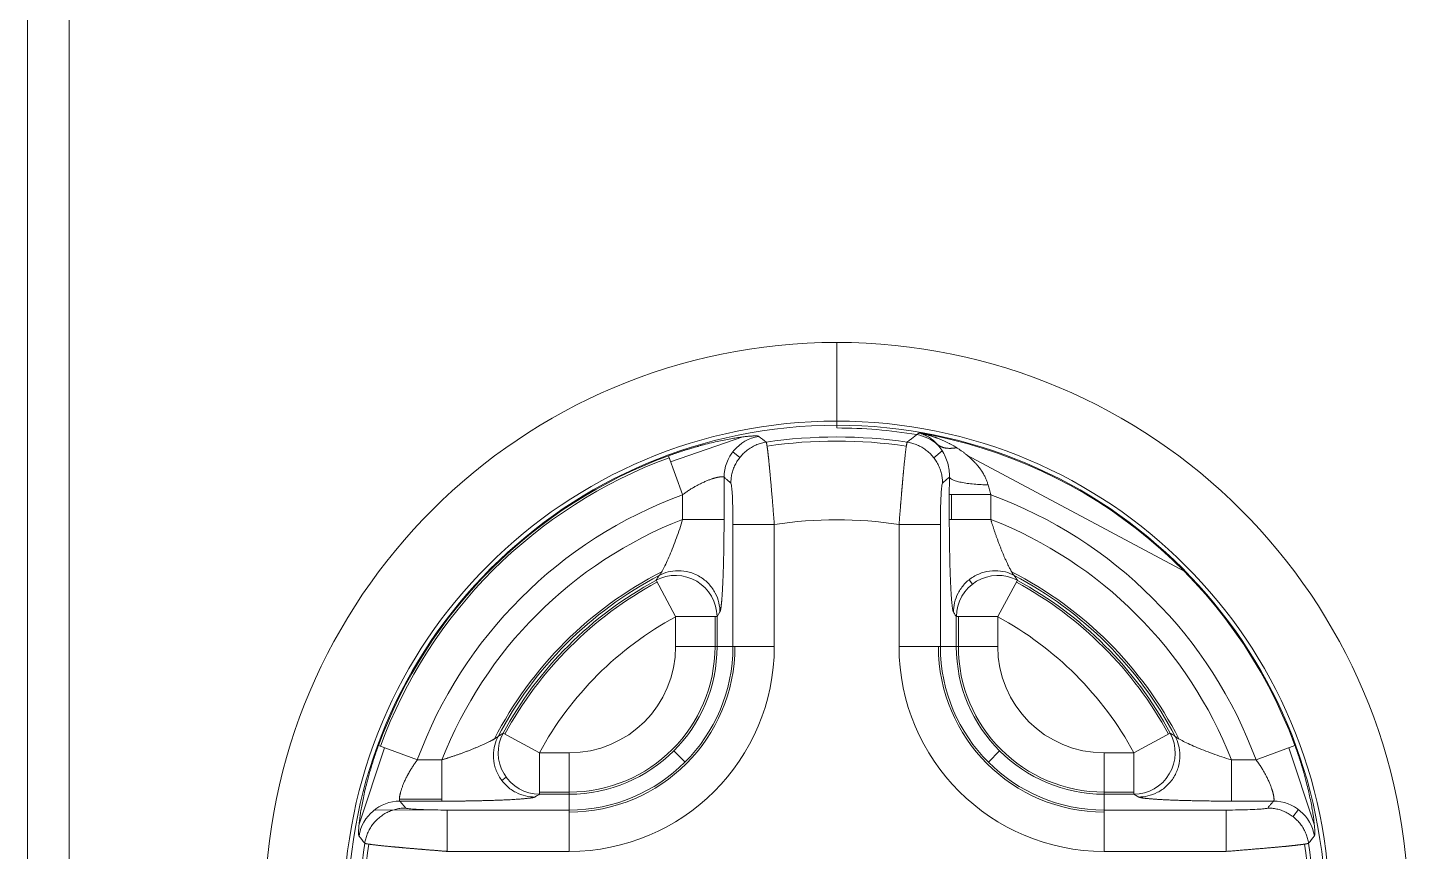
# Model space of a CAD drawing. Header units: millimetres. Extents: x 409 to 1151, y 1574 to 2099.
# Drawn here: x 581.27 to 598.08, y 1923.46 to 1933.5 of the extents above; entities that cross this region are included whole.
import ezdxf

# ---------------------------------------------------------------- set-up
doc = ezdxf.new("R2010")
doc.units = ezdxf.units.MM
doc.layers.add('core', color=7, linetype='Continuous', lineweight=20)

msp = doc.modelspace()

# ---------------------------------------------------------------- linework, layer by layer
at = {"layer": 'core', "linetype": 'Continuous'}
for p, q in [((581.272, 1957.011), (581.272, 1906.561)), ((581.777, 1906.561), (581.777, 1957.011)), ((591.12, 1929.664), (591.12, 1928.656)), ((591.12, 1928.622), (591.12, 1928.656)), ((589.978, 1928.513), (589.099, 1928.209)), ((592.244, 1928.54), (592.278, 1928.522)), ((589.071, 1928.283), (589.245, 1927.81)), ((589.854, 1928.33), (589.94, 1928.262)), ((592.302, 1928.26), (592.406, 1928.342)), ((592.704, 1928.293), (595.356, 1926.872)), ((589.749, 1927.509), (589.749, 1928.023)), ((589.245, 1927.81), (589.245, 1927.509)), ((592.491, 1927.81), (592.491, 1927.509)), ((592.516, 1927.81), (592.516, 1927.509)), ((592.995, 1927.81), (592.995, 1927.509)), ((589.857, 1927.445), (589.857, 1925.961)), ((590.361, 1927.445), (590.361, 1925.961)), ((591.879, 1925.961), (591.879, 1927.445)), ((592.383, 1925.961), (592.383, 1927.445)), ((592.491, 1927.509), (592.995, 1927.509)), ((588.921, 1926.767), (589.16, 1926.324)), ((592.733, 1926.774), (592.772, 1926.72)), ((593.32, 1926.767), (593.08, 1926.324)), ((589.699, 1926.381), (589.664, 1926.324)), ((589.664, 1926.324), (589.16, 1926.324)), ((589.16, 1925.961), (589.16, 1926.324)), ((589.639, 1926.324), (589.639, 1925.961)), ((589.664, 1925.961), (589.664, 1926.324)), ((592.576, 1926.324), (593.08, 1926.324)), ((592.576, 1926.324), (592.576, 1925.961)), ((592.601, 1925.961), (592.601, 1926.324)), ((593.08, 1926.324), (593.08, 1925.961)), ((589.664, 1925.961), (589.16, 1925.961)), ((589.857, 1925.961), (589.664, 1925.961)), ((589.857, 1925.961), (590.361, 1925.961)), ((592.383, 1925.961), (591.879, 1925.961)), ((592.383, 1925.961), (592.576, 1925.961)), ((592.576, 1925.961), (593.08, 1925.961)), ((587.059, 1924.905), (587.502, 1924.665)), ((595.181, 1924.905), (594.738, 1924.665)), ((585.617, 1924.727), (585.307, 1923.798)), ((585.543, 1924.754), (586.016, 1924.58)), ((589.137, 1924.688), (589.274, 1924.552)), ((593.103, 1924.688), (592.966, 1924.552)), ((596.697, 1924.754), (596.224, 1924.58)), ((596.624, 1924.727), (596.933, 1923.798)), ((586.016, 1924.58), (586.316, 1924.58)), ((586.316, 1924.077), (586.316, 1924.58)), ((587.502, 1924.161), (587.502, 1924.665)), ((587.502, 1924.665), (587.864, 1924.665)), ((587.864, 1924.161), (587.864, 1924.665)), ((594.376, 1924.161), (594.376, 1924.665)), ((594.376, 1924.665), (594.738, 1924.665)), ((594.738, 1924.161), (594.738, 1924.665)), ((596.224, 1924.58), (595.924, 1924.58)), ((587.044, 1924.329), (587.098, 1924.367)), ((587.864, 1924.186), (587.502, 1924.186)), ((594.738, 1924.186), (594.376, 1924.186)), ((585.797, 1924.102), (586.316, 1924.102)), ((585.803, 1924.077), (586.316, 1924.077)), ((587.502, 1924.161), (587.864, 1924.161)), ((587.864, 1923.968), (587.864, 1924.161)), ((594.376, 1924.161), (594.738, 1924.161)), ((594.376, 1923.968), (594.376, 1924.161)), ((594.796, 1924.127), (594.738, 1924.161)), ((595.924, 1924.077), (596.437, 1924.077)), ((585.504, 1923.965), (585.498, 1923.973)), ((586.118, 1923.972), (585.504, 1923.965)), ((587.864, 1923.968), (586.38, 1923.968)), ((587.864, 1923.464), (587.864, 1923.968)), ((594.376, 1923.464), (594.376, 1923.968)), ((595.86, 1923.968), (594.376, 1923.968)), ((596.742, 1923.973), (596.674, 1923.887)), ((587.864, 1923.464), (586.38, 1923.464)), ((595.86, 1923.464), (594.376, 1923.464))]:
    msp.add_line(p, q, dxfattribs=at)
for centre, radius, start, end in [((591.12, 1922.705), 6.959, 90, 270), ((591.12, 1922.705), 6.959, 270, 90), ((591.12, 1922.705), 6.001, 90, 270), ((591.12, 1922.705), 5.951, 90, 270), ((591.12, 1922.705), 6.001, 270, 90), ((591.12, 1922.705), 5.951, 270, 90), ((591.12, 1922.705), 5.917, 80.5098, 90), ((591.12, 1922.705), 5.942, 20.1702, 80.2862), ((591.12, 1922.705), 5.808, 81.5011, 98.4989), ((591.12, 1922.705), 5.758, 81.5364, 98.4636), ((591.12, 1922.705), 5.942, 110.1702, 159.8298), ((591.12, 1922.705), 5.917, 110.1702, 159.8298), ((591.12, 1922.705), 5.438, 110.1701, 159.8298), ((591.12, 1922.705), 5.438, 20.1701, 69.8298), ((591.12, 1922.705), 5.157, 111.3215, 158.6785), ((591.12, 1922.705), 4.8, 80.9044, 99.0956), ((591.12, 1922.705), 5.157, 21.3215, 68.6785), ((591.12, 1922.705), 4.678, 117.0737, 152.927), ((591.12, 1922.705), 4.678, 27.0737, 62.927), ((591.12, 1922.705), 4.653, 117.6442, 152.3558), ((591.12, 1922.705), 4.618, 118.441, 151.559), ((591.12, 1922.705), 4.593, 118.441, 151.559), ((591.12, 1922.705), 4.653, 27.6442, 62.3558), ((591.12, 1922.705), 4.593, 28.441, 61.559), ((591.12, 1922.705), 4.618, 28.441, 61.559), ((591.12, 1922.705), 4.115, 118.441, 151.559), ((591.12, 1922.705), 4.115, 28.441, 61.559), ((587.864, 1925.961), 2.497, 270, 360), ((587.864, 1925.961), 2.018, 270, 0), ((587.864, 1925.961), 1.775, 270, 0), ((587.864, 1925.961), 1.993, 270, 0), ((587.864, 1925.961), 1.8, 270, 0), ((587.864, 1925.961), 1.296, 270, 0), ((594.376, 1925.961), 2.497, 180, 270), ((594.376, 1925.961), 2.018, 180, 270), ((594.376, 1925.961), 1.993, 180, 270), ((594.376, 1925.961), 1.8, 180, 270), ((594.376, 1925.961), 1.775, 180, 270), ((594.376, 1925.961), 1.296, 180, 270), ((591.12, 1922.705), 5.808, 171.5011, 188.4989), ((591.12, 1922.705), 5.758, 171.5364, 188.4636), ((591.12, 1922.705), 5.758, 351.5364, 8.4636), ((591.12, 1922.705), 5.808, 351.5011, 8.4989)]:
    msp.add_arc(centre, radius, start, end, dxfattribs=at)
for centre, major_axis, ratio, start_param, end_param in [((590.253, 1928.023), (-0.327, -0.384), 0.997643, 4.009004, 5.415774), ((592.013, 1928.044), (-0.326, 0.385), 0.99765, 4.849259, 5.41381), ((592.995, 1927.81), (-0.505, 0), 0.000004, 0.052369, 1.570796), ((589.16, 1926.324), (-0.433, 0.258), 0.994797, 3.681093, 5.743685), ((593.08, 1926.324), (-0.433, -0.258), 0.994797, 3.681093, 5.743685), ((587.502, 1924.665), (0.258, -0.433), 0.994797, 3.681093, 5.743685), ((594.738, 1924.665), (0.258, 0.433), 0.994797, 3.681093, 5.743685), ((585.803, 1923.573), (0.384, 0.327), 0.997643, 0.867412, 2.274181), ((596.437, 1923.573), (-0.384, 0.327), 0.997643, 4.009004, 5.415774)]:
    msp.add_ellipse(centre, major_axis=major_axis, ratio=ratio, start_param=start_param, end_param=end_param, dxfattribs=at)
for points in [[(592.096, 1928.541), (592.1, 1928.544), (592.109, 1928.551), (592.118, 1928.558), (592.123, 1928.562)], [(590.172, 1928.52), (590.202, 1928.497), (590.232, 1928.473), (590.262, 1928.45)], [(592.349, 1928.419), (592.368, 1928.397), (592.403, 1928.351), (592.444, 1928.276), (592.473, 1928.194), (592.49, 1928.109), (592.493, 1928.052), (592.492, 1928.024)], [(589.749, 1928.023), (589.758, 1928.015), (589.776, 1927.999), (589.804, 1927.976), (589.823, 1927.96), (589.832, 1927.951)], [(589.832, 1927.951), (589.835, 1927.949), (589.84, 1927.929), (589.847, 1927.854), (589.853, 1927.742), (589.857, 1927.6), (589.857, 1927.499), (589.857, 1927.445)], [(592.383, 1927.445), (592.383, 1927.499), (592.384, 1927.6), (592.387, 1927.742), (592.393, 1927.854), (592.4, 1927.929), (592.405, 1927.949), (592.408, 1927.951)], [(592.408, 1927.951), (592.423, 1927.964), (592.451, 1927.989), (592.479, 1928.012), (592.492, 1928.024)], [(592.492, 1928.024), (592.492, 1927.989), (592.491, 1927.919), (592.491, 1927.846), (592.491, 1927.81)], [(592.963, 1927.929), (592.968, 1927.909), (592.978, 1927.87), (592.989, 1927.83), (592.995, 1927.81)], [(588.961, 1926.827), (588.954, 1926.817), (588.941, 1926.797), (588.927, 1926.777), (588.921, 1926.767)], [(593.279, 1926.827), (593.283, 1926.821), (593.292, 1926.807), (593.306, 1926.787), (593.315, 1926.773), (593.32, 1926.767)], [(592.541, 1926.381), (592.545, 1926.375), (592.553, 1926.362), (592.564, 1926.343), (592.572, 1926.33), (592.576, 1926.324)], [(586.998, 1924.864), (587.005, 1924.869), (587.018, 1924.878), (587.039, 1924.891), (587.052, 1924.9), (587.059, 1924.905)], [(595.242, 1924.864), (595.232, 1924.871), (595.212, 1924.885), (595.191, 1924.898), (595.181, 1924.905)], [(585.874, 1923.993), (585.866, 1924.003), (585.849, 1924.022), (585.826, 1924.05), (585.81, 1924.068), (585.803, 1924.077)], [(587.445, 1924.127), (587.451, 1924.131), (587.464, 1924.138), (587.483, 1924.15), (587.496, 1924.157), (587.502, 1924.161)], [(596.437, 1924.077), (596.43, 1924.068), (596.414, 1924.049), (596.39, 1924.022), (596.374, 1924.003), (596.366, 1923.993)], [(586.38, 1923.968), (586.327, 1923.968), (586.226, 1923.969), (586.084, 1923.973), (585.972, 1923.978), (585.896, 1923.985), (585.876, 1923.99), (585.874, 1923.993)], [(596.366, 1923.993), (596.364, 1923.99), (596.344, 1923.985), (596.269, 1923.978), (596.156, 1923.973), (596.014, 1923.969), (595.913, 1923.968), (595.86, 1923.968)], [(585.376, 1923.564), (585.352, 1923.594), (585.329, 1923.624), (585.305, 1923.654)], [(596.935, 1923.654), (596.911, 1923.624), (596.888, 1923.594), (596.864, 1923.564)]]:
    msp.add_open_spline(points, degree=3, dxfattribs=at)
for points, degree, knots in [([(592.123, 1928.562), (592.129, 1928.561), (592.141, 1928.558), (592.16, 1928.554), (592.177, 1928.55), (592.194, 1928.546), (592.21, 1928.542), (592.225, 1928.537), (592.24, 1928.533), (592.254, 1928.529), (592.267, 1928.525), (592.279, 1928.521), (592.291, 1928.517), (592.302, 1928.514), (592.312, 1928.51), (592.322, 1928.507), (592.33, 1928.504), (592.339, 1928.501), (592.357, 1928.494), (592.385, 1928.483), (592.422, 1928.467), (592.457, 1928.45), (592.491, 1928.433), (592.522, 1928.417), (592.551, 1928.4), (592.57, 1928.388), (592.579, 1928.383)], 3, [0, 0, 0, 0, 0.039839, 0.07819, 0.115054, 0.150429, 0.184316, 0.216714, 0.247625, 0.277047, 0.304982, 0.33143, 0.356392, 0.379868, 0.401858, 0.422364, 0.441386, 0.458925, 0.474981, 0.560708, 0.642852, 0.721418, 0.796408, 0.867829, 0.93569, 1, 1, 1, 1]), ([(592.123, 1928.562), (592.126, 1928.561), (592.132, 1928.559), (592.143, 1928.556), (592.155, 1928.552), (592.168, 1928.547), (592.183, 1928.54), (592.2, 1928.533), (592.217, 1928.523), (592.238, 1928.512), (592.26, 1928.497), (592.282, 1928.481), (592.302, 1928.465), (592.319, 1928.449), (592.335, 1928.434), (592.344, 1928.424), (592.349, 1928.419)], 3, [0, 0, 0, 0, 0.036616, 0.079809, 0.129584, 0.185939, 0.248864, 0.318342, 0.39434, 0.476807, 0.584897, 0.684609, 0.775941, 0.858926, 0.933595, 1, 1, 1, 1]), ([(589.071, 1928.283), (589.077, 1928.285), (589.088, 1928.289), (589.105, 1928.295), (589.122, 1928.301), (589.139, 1928.307), (589.156, 1928.313), (589.173, 1928.319), (589.19, 1928.325), (589.207, 1928.33), (589.223, 1928.336), (589.24, 1928.341), (589.257, 1928.347), (589.273, 1928.352), (589.29, 1928.357), (589.306, 1928.362), (589.323, 1928.367), (589.339, 1928.372), (589.355, 1928.377), (589.372, 1928.382), (589.388, 1928.387), (589.404, 1928.391), (589.42, 1928.396), (589.436, 1928.4), (589.452, 1928.405), (589.468, 1928.409), (589.484, 1928.413), (589.527, 1928.425), (589.596, 1928.442), (589.686, 1928.462), (589.771, 1928.48), (589.849, 1928.494), (589.919, 1928.505), (589.981, 1928.514), (590.034, 1928.52), (590.07, 1928.523), (590.092, 1928.524), (590.104, 1928.525), (590.116, 1928.525), (590.126, 1928.525), (590.135, 1928.525), (590.143, 1928.525), (590.151, 1928.525), (590.157, 1928.524), (590.162, 1928.523), (590.166, 1928.522), (590.17, 1928.521), (590.171, 1928.521), (590.172, 1928.52)], 3, [0, 0, 0, 0, 0.01112, 0.022198, 0.033238, 0.04424, 0.055207, 0.06614, 0.077042, 0.087914, 0.098759, 0.109578, 0.120374, 0.131148, 0.141903, 0.152641, 0.163363, 0.174072, 0.184771, 0.19546, 0.206142, 0.216819, 0.227494, 0.238168, 0.248844, 0.259523, 0.270209, 0.280902, 0.346377, 0.410525, 0.473904, 0.537093, 0.597273, 0.656389, 0.715007, 0.773705, 0.792906, 0.811975, 0.830932, 0.849798, 0.868595, 0.887342, 0.906062, 0.924777, 0.943506, 0.962273, 0.981097, 1, 1, 1, 1]), ([(590.262, 1928.45), (590.262, 1928.449), (590.262, 1928.449), (590.263, 1928.448), (590.263, 1928.447), (590.264, 1928.445), (590.264, 1928.444), (590.265, 1928.442), (590.265, 1928.44), (590.266, 1928.437), (590.266, 1928.435), (590.267, 1928.432), (590.268, 1928.43), (590.268, 1928.426), (590.269, 1928.423), (590.269, 1928.42), (590.27, 1928.416), (590.271, 1928.412), (590.271, 1928.408), (590.272, 1928.404), (590.273, 1928.399), (590.274, 1928.395), (590.274, 1928.39), (590.275, 1928.385), (590.276, 1928.38), (590.276, 1928.374), (590.277, 1928.368), (590.278, 1928.363), (590.279, 1928.357), (590.28, 1928.35), (590.28, 1928.344), (590.281, 1928.338), (590.282, 1928.331), (590.283, 1928.324), (590.284, 1928.317), (590.285, 1928.309), (590.285, 1928.302), (590.286, 1928.294), (590.287, 1928.287), (590.288, 1928.279), (590.289, 1928.271), (590.29, 1928.262), (590.291, 1928.254), (590.292, 1928.245), (590.293, 1928.236), (590.293, 1928.227), (590.294, 1928.218), (590.295, 1928.209), (590.296, 1928.2), (590.297, 1928.19), (590.298, 1928.18), (590.299, 1928.17), (590.3, 1928.16), (590.301, 1928.15), (590.303, 1928.137), (590.304, 1928.12), (590.306, 1928.099), (590.308, 1928.078), (590.31, 1928.056), (590.312, 1928.033), (590.314, 1928.01), (590.316, 1927.986), (590.318, 1927.962), (590.321, 1927.937), (590.323, 1927.912), (590.325, 1927.886), (590.327, 1927.859), (590.33, 1927.832), (590.332, 1927.805), (590.334, 1927.777), (590.337, 1927.748), (590.339, 1927.72), (590.341, 1927.69), (590.344, 1927.661), (590.346, 1927.631), (590.349, 1927.601), (590.351, 1927.57), (590.354, 1927.539), (590.356, 1927.508), (590.359, 1927.477), (590.36, 1927.456), (590.361, 1927.445)], 3, [0, 0, 0, 0, 0.009465, 0.018927, 0.028387, 0.037845, 0.047301, 0.056755, 0.066207, 0.075657, 0.085104, 0.09455, 0.103993, 0.113435, 0.122874, 0.132312, 0.141747, 0.151181, 0.160613, 0.170042, 0.17947, 0.188896, 0.198319, 0.207741, 0.217162, 0.22658, 0.235996, 0.245411, 0.254824, 0.264235, 0.273644, 0.283051, 0.292457, 0.301861, 0.311263, 0.320663, 0.330062, 0.339459, 0.348854, 0.358248, 0.36764, 0.37703, 0.386419, 0.395806, 0.405192, 0.414575, 0.423958, 0.433338, 0.442718, 0.452095, 0.461471, 0.470846, 0.480219, 0.48959, 0.49896, 0.516904, 0.534954, 0.55311, 0.571372, 0.589739, 0.608213, 0.626793, 0.645479, 0.664272, 0.68317, 0.702175, 0.721286, 0.740503, 0.759827, 0.779256, 0.798793, 0.818435, 0.838184, 0.858039, 0.878, 0.898068, 0.918242, 0.938522, 0.958908, 0.979401, 1, 1, 1, 1]), ([(591.879, 1927.445), (591.879, 1927.451), (591.88, 1927.461), (591.881, 1927.476), (591.883, 1927.492), (591.884, 1927.507), (591.885, 1927.522), (591.886, 1927.538), (591.887, 1927.553), (591.889, 1927.568), (591.89, 1927.583), (591.891, 1927.598), (591.892, 1927.613), (591.894, 1927.628), (591.895, 1927.642), (591.896, 1927.657), (591.897, 1927.671), (591.898, 1927.686), (591.899, 1927.7), (591.901, 1927.715), (591.902, 1927.729), (591.903, 1927.743), (591.904, 1927.757), (591.905, 1927.771), (591.906, 1927.785), (591.908, 1927.798), (591.909, 1927.812), (591.91, 1927.825), (591.911, 1927.839), (591.912, 1927.852), (591.913, 1927.865), (591.914, 1927.878), (591.916, 1927.891), (591.917, 1927.904), (591.918, 1927.916), (591.919, 1927.929), (591.92, 1927.941), (591.921, 1927.953), (591.922, 1927.965), (591.923, 1927.977), (591.924, 1927.989), (591.925, 1928.001), (591.926, 1928.013), (591.927, 1928.024), (591.928, 1928.035), (591.929, 1928.046), (591.93, 1928.057), (591.931, 1928.068), (591.932, 1928.079), (591.933, 1928.089), (591.934, 1928.1), (591.935, 1928.11), (591.936, 1928.12), (591.937, 1928.13), (591.938, 1928.144), (591.94, 1928.163), (591.942, 1928.184), (591.944, 1928.206), (591.947, 1928.226), (591.949, 1928.246), (591.951, 1928.264), (591.953, 1928.282), (591.954, 1928.3), (591.956, 1928.316), (591.958, 1928.331), (591.96, 1928.346), (591.962, 1928.36), (591.963, 1928.373), (591.965, 1928.384), (591.967, 1928.395), (591.968, 1928.405), (591.97, 1928.414), (591.971, 1928.422), (591.973, 1928.43), (591.974, 1928.436), (591.975, 1928.441), (591.976, 1928.445), (591.977, 1928.448), (591.978, 1928.449), (591.978, 1928.45)], 3, [0, 0, 0, 0, 0.010117, 0.020209, 0.030276, 0.040317, 0.050332, 0.060322, 0.070286, 0.080225, 0.090138, 0.100026, 0.109888, 0.119725, 0.129536, 0.139322, 0.149082, 0.158816, 0.168525, 0.178209, 0.187867, 0.197499, 0.207106, 0.216687, 0.226243, 0.235774, 0.245278, 0.254758, 0.264211, 0.273639, 0.283042, 0.292419, 0.301771, 0.311097, 0.320397, 0.329672, 0.338922, 0.348146, 0.357344, 0.366517, 0.375665, 0.384787, 0.393883, 0.402954, 0.412, 0.42102, 0.430014, 0.438984, 0.447927, 0.456845, 0.465738, 0.474606, 0.483448, 0.492264, 0.501055, 0.521746, 0.542444, 0.56315, 0.583864, 0.604586, 0.625317, 0.646055, 0.666801, 0.687557, 0.70832, 0.729093, 0.749874, 0.770665, 0.791464, 0.812273, 0.833092, 0.85392, 0.874758, 0.895606, 0.916464, 0.937332, 0.958211, 0.9791, 1, 1, 1, 1]), ([(591.978, 1928.45), (591.991, 1928.46), (592.017, 1928.48), (592.056, 1928.511), (592.082, 1928.531), (592.096, 1928.541)], 3, [0, 0, 0, 0, 0.330936, 0.664269, 1, 1, 1, 1]), ([(592.579, 1928.383), (592.584, 1928.38), (592.594, 1928.373), (592.609, 1928.364), (592.623, 1928.354), (592.637, 1928.344), (592.651, 1928.335), (592.664, 1928.325), (592.677, 1928.315), (592.689, 1928.305), (592.702, 1928.295), (592.714, 1928.285), (592.725, 1928.275), (592.737, 1928.265), (592.748, 1928.255), (592.758, 1928.245), (592.769, 1928.235), (592.779, 1928.225), (592.789, 1928.215), (592.798, 1928.205), (592.807, 1928.196), (592.816, 1928.186), (592.825, 1928.176), (592.836, 1928.163), (592.85, 1928.146), (592.865, 1928.125), (592.88, 1928.105), (592.893, 1928.084), (592.906, 1928.064), (592.917, 1928.044), (592.927, 1928.024), (592.936, 1928.004), (592.944, 1927.985), (592.951, 1927.966), (592.958, 1927.947), (592.961, 1927.935), (592.963, 1927.929)], 3, [0, 0, 0, 0, 0.030205, 0.059959, 0.089262, 0.118115, 0.14652, 0.174476, 0.201986, 0.229051, 0.255671, 0.281848, 0.307584, 0.33288, 0.357737, 0.382157, 0.406141, 0.429692, 0.452811, 0.4755, 0.49776, 0.519595, 0.541005, 0.561994, 0.605713, 0.648031, 0.688969, 0.728552, 0.766806, 0.803758, 0.839438, 0.87388, 0.907117, 0.939188, 0.970135, 1, 1, 1, 1]), ([(589.749, 1928.023), (589.749, 1928.023), (589.748, 1928.024), (589.747, 1928.025), (589.746, 1928.025), (589.745, 1928.026), (589.744, 1928.026), (589.742, 1928.027), (589.74, 1928.027), (589.738, 1928.028), (589.736, 1928.028), (589.734, 1928.028), (589.731, 1928.028), (589.729, 1928.029), (589.726, 1928.029), (589.723, 1928.029), (589.72, 1928.028), (589.717, 1928.028), (589.713, 1928.028), (589.71, 1928.028), (589.706, 1928.027), (589.702, 1928.027), (589.698, 1928.026), (589.694, 1928.025), (589.69, 1928.025), (589.685, 1928.024), (589.681, 1928.023), (589.676, 1928.022), (589.671, 1928.021), (589.667, 1928.02), (589.662, 1928.019), (589.657, 1928.018), (589.651, 1928.016), (589.646, 1928.015), (589.641, 1928.014), (589.635, 1928.012), (589.63, 1928.011), (589.624, 1928.009), (589.619, 1928.007), (589.613, 1928.006), (589.607, 1928.004), (589.592, 1927.999), (589.565, 1927.989), (589.526, 1927.973), (589.484, 1927.955), (589.45, 1927.937), (589.423, 1927.923), (589.404, 1927.913), (589.385, 1927.902), (589.366, 1927.891), (589.346, 1927.879), (589.326, 1927.866), (589.306, 1927.853), (589.286, 1927.839), (589.266, 1927.825), (589.252, 1927.815), (589.245, 1927.81)], 3, [0, 0, 0, 0, 0.012513, 0.024963, 0.03735, 0.049674, 0.061936, 0.074137, 0.086277, 0.098357, 0.110377, 0.122338, 0.134241, 0.146087, 0.157875, 0.169607, 0.181284, 0.192905, 0.204472, 0.215985, 0.227445, 0.238853, 0.25021, 0.261516, 0.272771, 0.283978, 0.295136, 0.306246, 0.317309, 0.328326, 0.339297, 0.350224, 0.361108, 0.371948, 0.382746, 0.393503, 0.40422, 0.414897, 0.425536, 0.436137, 0.446701, 0.457229, 0.519641, 0.5824, 0.645695, 0.709709, 0.736668, 0.764057, 0.79189, 0.820177, 0.848928, 0.878155, 0.907866, 0.938072, 0.96878, 1, 1, 1, 1]), ([(592.492, 1928.024), (592.494, 1928.018), (592.498, 1928.013), (592.511, 1928.002), (592.52, 1927.996), (592.544, 1927.985), (592.559, 1927.98), (592.594, 1927.97), (592.614, 1927.965), (592.659, 1927.956), (592.684, 1927.951), (592.736, 1927.944), (592.763, 1927.941), (592.82, 1927.936), (592.849, 1927.934), (592.906, 1927.93), (592.935, 1927.929), (592.963, 1927.929)], 3, [0, 0, 0, 0, 0.125, 0.125, 0.25, 0.25, 0.375, 0.375, 0.5, 0.5, 0.625, 0.625, 0.75, 0.75, 0.875, 0.875, 1, 1, 1, 1]), ([(589.245, 1927.509), (589.222, 1927.433), (589.197, 1927.356), (589.143, 1927.208), (589.115, 1927.137), (589.061, 1927.009), (589.034, 1926.952), (589.001, 1926.888), (588.99, 1926.869), (588.973, 1926.842), (588.966, 1926.832), (588.961, 1926.827)], 3, [0, 0, 0, 0, 0.25, 0.25, 0.5, 0.5, 0.75, 0.75, 0.875, 0.875, 1, 1, 1, 1]), ([(589.245, 1927.509), (589.277, 1927.509), (589.309, 1927.509), (589.372, 1927.509), (589.402, 1927.509), (589.462, 1927.509), (589.49, 1927.509), (589.544, 1927.509), (589.569, 1927.509), (589.615, 1927.509), (589.637, 1927.509), (589.674, 1927.509), (589.69, 1927.509), (589.717, 1927.509), (589.727, 1927.509), (589.743, 1927.509), (589.747, 1927.509), (589.749, 1927.509)], 3, [0, 0, 0, 0, 0.125, 0.125, 0.25, 0.25, 0.375, 0.375, 0.5, 0.5, 0.625, 0.625, 0.75, 0.75, 0.875, 0.875, 1, 1, 1, 1]), ([(589.749, 1927.509), (589.749, 1927.292), (589.741, 1926.88), (589.733, 1926.721), (589.726, 1926.569), (589.717, 1926.479), (589.708, 1926.396), (589.699, 1926.381)], 2, [0, 0, 0, 0.25, 0.5, 0.5, 0.75, 0.75, 1, 1, 1]), ([(590.361, 1927.445), (590.329, 1927.445), (590.297, 1927.445), (590.235, 1927.445), (590.204, 1927.445), (590.145, 1927.445), (590.116, 1927.445), (590.062, 1927.445), (590.037, 1927.445), (589.991, 1927.445), (589.97, 1927.445), (589.933, 1927.445), (589.916, 1927.445), (589.89, 1927.445), (589.879, 1927.445), (589.864, 1927.445), (589.859, 1927.445), (589.857, 1927.445)], 3, [0, 0, 0, 0, 0.125, 0.125, 0.25, 0.25, 0.375, 0.375, 0.5, 0.5, 0.625, 0.625, 0.75, 0.75, 0.875, 0.875, 1, 1, 1, 1]), ([(592.491, 1927.509), (592.491, 1927.503), (592.491, 1927.492), (592.491, 1927.474), (592.491, 1927.456), (592.491, 1927.437), (592.491, 1927.419), (592.492, 1927.4), (592.492, 1927.382), (592.492, 1927.363), (592.492, 1927.344), (592.492, 1927.325), (592.492, 1927.306), (592.492, 1927.286), (592.493, 1927.267), (592.493, 1927.247), (592.493, 1927.227), (592.493, 1927.208), (592.494, 1927.188), (592.494, 1927.168), (592.494, 1927.148), (592.495, 1927.128), (592.495, 1927.107), (592.496, 1927.078), (592.496, 1927.037), (592.498, 1926.983), (592.499, 1926.925), (592.502, 1926.853), (592.504, 1926.784), (592.507, 1926.709), (592.511, 1926.641), (592.515, 1926.575), (592.519, 1926.521), (592.523, 1926.486), (592.525, 1926.464), (592.527, 1926.45), (592.528, 1926.437), (592.53, 1926.426), (592.532, 1926.416), (592.533, 1926.407), (592.535, 1926.4), (592.537, 1926.393), (592.538, 1926.388), (592.54, 1926.384), (592.541, 1926.382), (592.541, 1926.381)], 3, [0, 0, 0, 0, 0.010932, 0.021974, 0.033127, 0.044391, 0.055766, 0.067254, 0.078853, 0.090566, 0.102392, 0.114331, 0.126383, 0.13855, 0.15083, 0.163225, 0.175733, 0.188355, 0.20109, 0.213939, 0.2269, 0.239974, 0.25316, 0.266459, 0.299006, 0.335349, 0.375499, 0.419468, 0.491722, 0.531461, 0.602646, 0.667547, 0.726146, 0.778441, 0.800301, 0.821823, 0.843004, 0.863838, 0.884326, 0.90447, 0.92427, 0.943726, 0.962834, 0.981594, 1, 1, 1, 1]), ([(592.995, 1927.509), (592.996, 1927.505), (592.999, 1927.495), (593.004, 1927.481), (593.008, 1927.467), (593.013, 1927.452), (593.018, 1927.436), (593.023, 1927.421), (593.028, 1927.405), (593.033, 1927.388), (593.039, 1927.372), (593.045, 1927.355), (593.05, 1927.337), (593.057, 1927.32), (593.063, 1927.302), (593.069, 1927.284), (593.079, 1927.259), (593.09, 1927.226), (593.105, 1927.188), (593.12, 1927.15), (593.135, 1927.114), (593.149, 1927.079), (593.165, 1927.043), (593.181, 1927.007), (593.197, 1926.972), (593.212, 1926.942), (593.225, 1926.916), (593.235, 1926.897), (593.242, 1926.883), (593.248, 1926.873), (593.253, 1926.864), (593.258, 1926.856), (593.262, 1926.849), (593.266, 1926.843), (593.27, 1926.838), (593.273, 1926.833), (593.276, 1926.83), (593.278, 1926.828), (593.279, 1926.827)], 3, [0, 0, 0, 0, 0.015224, 0.030904, 0.04704, 0.063631, 0.080676, 0.098173, 0.116121, 0.134519, 0.153366, 0.17266, 0.1924, 0.212585, 0.233212, 0.254281, 0.27579, 0.322668, 0.369525, 0.416363, 0.463142, 0.508587, 0.55272, 0.609688, 0.662683, 0.711784, 0.757072, 0.798631, 0.820892, 0.84263, 0.86386, 0.884604, 0.904879, 0.924707, 0.94411, 0.96311, 0.981732, 1, 1, 1, 1]), ([(588.961, 1926.827), (588.993, 1926.844), (589.028, 1926.858), (589.106, 1926.878), (589.148, 1926.884), (589.236, 1926.884), (589.281, 1926.878), (589.37, 1926.854), (589.414, 1926.835), (589.495, 1926.786), (589.532, 1926.756), (589.595, 1926.688), (589.621, 1926.65), (589.662, 1926.573), (589.676, 1926.533), (589.695, 1926.455), (589.699, 1926.417), (589.699, 1926.381)], 3, [0, 0, 0, 0, 0.125, 0.125, 0.25, 0.25, 0.375, 0.375, 0.5, 0.5, 0.625, 0.625, 0.75, 0.75, 0.875, 0.875, 1, 1, 1, 1]), ([(592.541, 1926.381), (592.542, 1926.417), (592.546, 1926.455), (592.564, 1926.533), (592.578, 1926.573), (592.619, 1926.65), (592.645, 1926.688), (592.708, 1926.756), (592.745, 1926.786), (592.826, 1926.835), (592.87, 1926.854), (592.959, 1926.878), (593.005, 1926.884), (593.092, 1926.884), (593.134, 1926.878), (593.212, 1926.858), (593.247, 1926.844), (593.279, 1926.827)], 3, [0, 0, 0, 0, 0.125, 0.125, 0.25, 0.25, 0.375, 0.375, 0.5, 0.5, 0.625, 0.625, 0.75, 0.75, 0.875, 0.875, 1, 1, 1, 1]), ([(586.316, 1924.58), (586.321, 1924.582), (586.33, 1924.585), (586.344, 1924.589), (586.359, 1924.593), (586.374, 1924.598), (586.389, 1924.603), (586.405, 1924.608), (586.421, 1924.613), (586.437, 1924.619), (586.454, 1924.624), (586.471, 1924.63), (586.488, 1924.636), (586.506, 1924.642), (586.523, 1924.648), (586.542, 1924.655), (586.567, 1924.664), (586.599, 1924.676), (586.638, 1924.691), (586.676, 1924.706), (586.712, 1924.72), (586.746, 1924.735), (586.782, 1924.75), (586.818, 1924.766), (586.853, 1924.783), (586.884, 1924.797), (586.91, 1924.81), (586.929, 1924.82), (586.943, 1924.828), (586.952, 1924.833), (586.961, 1924.838), (586.969, 1924.843), (586.976, 1924.848), (586.982, 1924.852), (586.988, 1924.855), (586.992, 1924.859), (586.996, 1924.862), (586.997, 1924.863), (586.998, 1924.864)], 3, [0, 0, 0, 0, 0.015224, 0.030904, 0.04704, 0.063631, 0.080676, 0.098173, 0.116121, 0.134519, 0.153366, 0.17266, 0.1924, 0.212585, 0.233212, 0.254281, 0.27579, 0.322668, 0.369525, 0.416363, 0.463142, 0.508587, 0.55272, 0.609688, 0.662683, 0.711784, 0.757072, 0.798631, 0.820892, 0.84263, 0.86386, 0.884604, 0.904879, 0.924707, 0.94411, 0.96311, 0.981732, 1, 1, 1, 1]), ([(587.445, 1924.127), (587.409, 1924.127), (587.371, 1924.131), (587.293, 1924.149), (587.253, 1924.164), (587.175, 1924.204), (587.138, 1924.23), (587.07, 1924.293), (587.04, 1924.33), (586.991, 1924.411), (586.972, 1924.455), (586.948, 1924.544), (586.942, 1924.59), (586.942, 1924.677), (586.948, 1924.719), (586.968, 1924.797), (586.982, 1924.833), (586.998, 1924.864)], 3, [0, 0, 0, 0, 0.125, 0.125, 0.25, 0.25, 0.375, 0.375, 0.5, 0.5, 0.625, 0.625, 0.75, 0.75, 0.875, 0.875, 1, 1, 1, 1]), ([(595.242, 1924.864), (595.258, 1924.833), (595.272, 1924.797), (595.292, 1924.72), (595.298, 1924.677), (595.298, 1924.59), (595.293, 1924.545), (595.268, 1924.455), (595.249, 1924.411), (595.201, 1924.33), (595.17, 1924.293), (595.102, 1924.23), (595.065, 1924.204), (594.987, 1924.164), (594.947, 1924.149), (594.869, 1924.131), (594.831, 1924.127), (594.796, 1924.127)], 3, [0, 0, 0, 0, 0.125, 0.125, 0.25, 0.25, 0.375, 0.375, 0.5, 0.5, 0.625, 0.625, 0.75, 0.75, 0.875, 0.875, 1, 1, 1, 1]), ([(595.924, 1924.58), (595.847, 1924.603), (595.77, 1924.629), (595.622, 1924.682), (595.551, 1924.71), (595.424, 1924.765), (595.367, 1924.791), (595.302, 1924.825), (595.284, 1924.835), (595.256, 1924.852), (595.247, 1924.859), (595.242, 1924.864)], 3, [0, 0, 0, 0, 0.25, 0.25, 0.5, 0.5, 0.75, 0.75, 0.875, 0.875, 1, 1, 1, 1]), ([(585.305, 1923.654), (585.305, 1923.654), (585.305, 1923.655), (585.304, 1923.656), (585.304, 1923.658), (585.303, 1923.66), (585.303, 1923.662), (585.302, 1923.664), (585.302, 1923.667), (585.301, 1923.67), (585.301, 1923.673), (585.301, 1923.677), (585.301, 1923.68), (585.3, 1923.684), (585.3, 1923.689), (585.3, 1923.693), (585.3, 1923.698), (585.3, 1923.703), (585.301, 1923.709), (585.301, 1923.714), (585.301, 1923.72), (585.301, 1923.726), (585.302, 1923.733), (585.302, 1923.74), (585.303, 1923.758), (585.306, 1923.791), (585.312, 1923.845), (585.32, 1923.907), (585.332, 1923.977), (585.346, 1924.055), (585.363, 1924.139), (585.384, 1924.23), (585.402, 1924.303), (585.416, 1924.357), (585.425, 1924.389), (585.434, 1924.421), (585.444, 1924.454), (585.453, 1924.486), (585.463, 1924.519), (585.474, 1924.552), (585.484, 1924.585), (585.495, 1924.619), (585.507, 1924.652), (585.518, 1924.686), (585.53, 1924.72), (585.539, 1924.743), (585.543, 1924.754)], 3, [0, 0, 0, 0, 0.009872, 0.019721, 0.02955, 0.039361, 0.049158, 0.058943, 0.06872, 0.078491, 0.08826, 0.09803, 0.107804, 0.117585, 0.127375, 0.137179, 0.146998, 0.156837, 0.166697, 0.176582, 0.186496, 0.19644, 0.206418, 0.216433, 0.226487, 0.285159, 0.343748, 0.40283, 0.462971, 0.526102, 0.589423, 0.653511, 0.718925, 0.740306, 0.761666, 0.783021, 0.804388, 0.825785, 0.847228, 0.868733, 0.890318, 0.911999, 0.933792, 0.955713, 0.977777, 1, 1, 1, 1]), ([(596.697, 1924.754), (596.699, 1924.749), (596.703, 1924.737), (596.71, 1924.72), (596.716, 1924.703), (596.722, 1924.686), (596.728, 1924.669), (596.733, 1924.652), (596.739, 1924.636), (596.745, 1924.619), (596.75, 1924.602), (596.756, 1924.585), (596.761, 1924.569), (596.766, 1924.552), (596.772, 1924.536), (596.777, 1924.519), (596.782, 1924.503), (596.787, 1924.486), (596.792, 1924.47), (596.797, 1924.454), (596.801, 1924.437), (596.806, 1924.421), (596.811, 1924.405), (596.815, 1924.389), (596.819, 1924.373), (596.824, 1924.357), (596.828, 1924.341), (596.839, 1924.298), (596.857, 1924.23), (596.877, 1924.139), (596.894, 1924.054), (596.909, 1923.977), (596.92, 1923.907), (596.928, 1923.845), (596.934, 1923.791), (596.937, 1923.755), (596.939, 1923.733), (596.939, 1923.721), (596.94, 1923.71), (596.94, 1923.7), (596.94, 1923.69), (596.94, 1923.682), (596.939, 1923.675), (596.939, 1923.669), (596.938, 1923.663), (596.937, 1923.659), (596.936, 1923.656), (596.935, 1923.655), (596.935, 1923.654)], 3, [0, 0, 0, 0, 0.011123, 0.022206, 0.033249, 0.044254, 0.055225, 0.066161, 0.077067, 0.087942, 0.09879, 0.109613, 0.120412, 0.13119, 0.141948, 0.152689, 0.163415, 0.174127, 0.184829, 0.195521, 0.206206, 0.216887, 0.227565, 0.238242, 0.248922, 0.259604, 0.270293, 0.280989, 0.346478, 0.410648, 0.474058, 0.537288, 0.597477, 0.656618, 0.715277, 0.774033, 0.79321, 0.812255, 0.831188, 0.850029, 0.8688, 0.887521, 0.906214, 0.9249, 0.9436, 0.962336, 0.981129, 1, 1, 1, 1]), ([(586.016, 1924.58), (586.013, 1924.577), (586.008, 1924.57), (586, 1924.559), (585.992, 1924.548), (585.985, 1924.537), (585.978, 1924.526), (585.971, 1924.516), (585.964, 1924.505), (585.957, 1924.494), (585.95, 1924.484), (585.944, 1924.474), (585.937, 1924.463), (585.931, 1924.453), (585.925, 1924.443), (585.919, 1924.433), (585.914, 1924.423), (585.908, 1924.413), (585.903, 1924.403), (585.898, 1924.394), (585.887, 1924.373), (585.871, 1924.341), (585.852, 1924.3), (585.837, 1924.261), (585.826, 1924.232), (585.82, 1924.211), (585.816, 1924.199), (585.812, 1924.187), (585.809, 1924.175), (585.806, 1924.163), (585.804, 1924.153), (585.802, 1924.142), (585.8, 1924.133), (585.799, 1924.124), (585.798, 1924.115), (585.797, 1924.107), (585.797, 1924.1), (585.797, 1924.094), (585.797, 1924.089), (585.798, 1924.084), (585.799, 1924.081), (585.801, 1924.078), (585.802, 1924.077), (585.803, 1924.077)], 3, [0, 0, 0, 0, 0.016576, 0.033001, 0.049276, 0.065402, 0.08138, 0.097212, 0.112898, 0.12844, 0.14384, 0.159099, 0.174218, 0.189199, 0.204043, 0.218752, 0.233328, 0.247772, 0.262086, 0.276271, 0.29033, 0.354143, 0.417322, 0.48005, 0.542515, 0.565961, 0.589592, 0.613416, 0.637445, 0.661686, 0.686149, 0.710843, 0.735777, 0.760958, 0.786395, 0.812096, 0.838068, 0.86432, 0.890857, 0.917687, 0.944816, 0.972252, 1, 1, 1, 1]), ([(595.924, 1924.58), (595.924, 1924.549), (595.924, 1924.517), (595.924, 1924.454), (595.924, 1924.423), (595.924, 1924.364), (595.924, 1924.335), (595.924, 1924.282), (595.924, 1924.256), (595.924, 1924.21), (595.924, 1924.189), (595.924, 1924.152), (595.924, 1924.136), (595.924, 1924.109), (595.924, 1924.098), (595.924, 1924.083), (595.924, 1924.078), (595.924, 1924.077)], 3, [0, 0, 0, 0, 0.125, 0.125, 0.25, 0.25, 0.375, 0.375, 0.5, 0.5, 0.625, 0.625, 0.75, 0.75, 0.875, 0.875, 1, 1, 1, 1]), ([(596.437, 1924.077), (596.438, 1924.077), (596.438, 1924.077), (596.439, 1924.078), (596.44, 1924.079), (596.44, 1924.08), (596.441, 1924.082), (596.442, 1924.083), (596.442, 1924.085), (596.442, 1924.087), (596.443, 1924.089), (596.443, 1924.092), (596.443, 1924.094), (596.443, 1924.097), (596.443, 1924.1), (596.443, 1924.103), (596.443, 1924.106), (596.443, 1924.109), (596.442, 1924.112), (596.442, 1924.116), (596.442, 1924.12), (596.441, 1924.124), (596.441, 1924.128), (596.44, 1924.132), (596.439, 1924.136), (596.439, 1924.14), (596.438, 1924.145), (596.437, 1924.149), (596.436, 1924.154), (596.435, 1924.159), (596.434, 1924.164), (596.432, 1924.169), (596.431, 1924.174), (596.43, 1924.179), (596.428, 1924.185), (596.427, 1924.19), (596.425, 1924.196), (596.424, 1924.201), (596.422, 1924.207), (596.42, 1924.213), (596.418, 1924.218), (596.413, 1924.234), (596.404, 1924.26), (596.388, 1924.3), (596.369, 1924.341), (596.352, 1924.376), (596.338, 1924.402), (596.328, 1924.421), (596.317, 1924.44), (596.305, 1924.459), (596.293, 1924.479), (596.281, 1924.499), (596.267, 1924.519), (596.254, 1924.539), (596.239, 1924.56), (596.229, 1924.574), (596.224, 1924.58)], 3, [0, 0, 0, 0, 0.012509, 0.024954, 0.037337, 0.049657, 0.061915, 0.074111, 0.086247, 0.098323, 0.110339, 0.122296, 0.134195, 0.146036, 0.15782, 0.169548, 0.18122, 0.192837, 0.2044, 0.215909, 0.227365, 0.238768, 0.250121, 0.261422, 0.272673, 0.283876, 0.295029, 0.306135, 0.317194, 0.328206, 0.339173, 0.350096, 0.360975, 0.371811, 0.382605, 0.393357, 0.404069, 0.414742, 0.425376, 0.435972, 0.446532, 0.457055, 0.519489, 0.58227, 0.645586, 0.709621, 0.736591, 0.763992, 0.791835, 0.820131, 0.848892, 0.878127, 0.907846, 0.938059, 0.968774, 1, 1, 1, 1]), ([(586.316, 1924.077), (586.322, 1924.077), (586.334, 1924.077), (586.352, 1924.077), (586.37, 1924.077), (586.388, 1924.077), (586.407, 1924.077), (586.425, 1924.077), (586.444, 1924.077), (586.463, 1924.077), (586.482, 1924.077), (586.501, 1924.077), (586.52, 1924.078), (586.539, 1924.078), (586.559, 1924.078), (586.578, 1924.078), (586.598, 1924.078), (586.618, 1924.079), (586.638, 1924.079), (586.658, 1924.079), (586.678, 1924.08), (586.698, 1924.08), (586.718, 1924.08), (586.748, 1924.081), (586.789, 1924.082), (586.842, 1924.083), (586.9, 1924.085), (586.973, 1924.087), (587.041, 1924.09), (587.117, 1924.093), (587.184, 1924.096), (587.251, 1924.101), (587.304, 1924.105), (587.339, 1924.108), (587.362, 1924.111), (587.376, 1924.112), (587.388, 1924.114), (587.4, 1924.115), (587.41, 1924.117), (587.418, 1924.119), (587.426, 1924.12), (587.432, 1924.122), (587.438, 1924.124), (587.442, 1924.125), (587.444, 1924.126), (587.445, 1924.127)], 3, [0, 0, 0, 0, 0.010932, 0.021974, 0.033127, 0.044391, 0.055766, 0.067254, 0.078853, 0.090566, 0.102392, 0.114331, 0.126383, 0.13855, 0.15083, 0.163225, 0.175733, 0.188355, 0.20109, 0.213939, 0.2269, 0.239974, 0.25316, 0.266459, 0.299006, 0.335349, 0.375499, 0.419468, 0.491722, 0.531461, 0.602646, 0.667547, 0.726146, 0.778441, 0.800301, 0.821823, 0.843004, 0.863838, 0.884326, 0.90447, 0.92427, 0.943726, 0.962834, 0.981594, 1, 1, 1, 1]), ([(595.924, 1924.077), (595.706, 1924.077), (595.295, 1924.085), (595.136, 1924.092), (594.984, 1924.1), (594.894, 1924.109), (594.811, 1924.117), (594.796, 1924.127)], 2, [0, 0, 0, 0.25, 0.5, 0.5, 0.75, 0.75, 1, 1, 1]), ([(595.86, 1923.464), (595.86, 1923.496), (595.86, 1923.528), (595.86, 1923.591), (595.86, 1923.622), (595.86, 1923.681), (595.86, 1923.709), (595.86, 1923.763), (595.86, 1923.788), (595.86, 1923.835), (595.86, 1923.856), (595.86, 1923.893), (595.86, 1923.909), (595.86, 1923.936), (595.86, 1923.946), (595.86, 1923.962), (595.86, 1923.966), (595.86, 1923.968)], 3, [0, 0, 0, 0, 0.125, 0.125, 0.25, 0.25, 0.375, 0.375, 0.5, 0.5, 0.625, 0.625, 0.75, 0.75, 0.875, 0.875, 1, 1, 1, 1]), ([(586.38, 1923.464), (586.375, 1923.465), (586.365, 1923.466), (586.349, 1923.467), (586.334, 1923.468), (586.318, 1923.469), (586.303, 1923.47), (586.288, 1923.472), (586.273, 1923.473), (586.258, 1923.474), (586.243, 1923.475), (586.228, 1923.477), (586.213, 1923.478), (586.198, 1923.479), (586.183, 1923.48), (586.169, 1923.481), (586.154, 1923.483), (586.14, 1923.484), (586.125, 1923.485), (586.111, 1923.486), (586.097, 1923.487), (586.083, 1923.488), (586.069, 1923.49), (586.055, 1923.491), (586.041, 1923.492), (586.027, 1923.493), (586.014, 1923.494), (586, 1923.495), (585.987, 1923.496), (585.974, 1923.498), (585.96, 1923.499), (585.947, 1923.5), (585.935, 1923.501), (585.922, 1923.502), (585.909, 1923.503), (585.897, 1923.504), (585.884, 1923.505), (585.872, 1923.506), (585.86, 1923.507), (585.848, 1923.508), (585.836, 1923.509), (585.825, 1923.511), (585.813, 1923.512), (585.802, 1923.513), (585.79, 1923.514), (585.779, 1923.515), (585.768, 1923.516), (585.757, 1923.517), (585.747, 1923.518), (585.736, 1923.519), (585.726, 1923.52), (585.716, 1923.521), (585.705, 1923.521), (585.695, 1923.522), (585.681, 1923.524), (585.663, 1923.526), (585.641, 1923.528), (585.62, 1923.53), (585.6, 1923.532), (585.58, 1923.534), (585.561, 1923.536), (585.543, 1923.538), (585.526, 1923.54), (585.51, 1923.542), (585.494, 1923.544), (585.479, 1923.545), (585.466, 1923.547), (585.453, 1923.549), (585.441, 1923.551), (585.43, 1923.552), (585.42, 1923.554), (585.411, 1923.555), (585.403, 1923.557), (585.396, 1923.558), (585.39, 1923.559), (585.385, 1923.56), (585.381, 1923.562), (585.378, 1923.563), (585.376, 1923.564), (585.376, 1923.564)], 3, [0, 0, 0, 0, 0.010117, 0.020209, 0.030276, 0.040317, 0.050332, 0.060322, 0.070286, 0.080225, 0.090138, 0.100026, 0.109888, 0.119725, 0.129536, 0.139322, 0.149082, 0.158816, 0.168525, 0.178209, 0.187867, 0.197499, 0.207106, 0.216687, 0.226243, 0.235774, 0.245278, 0.254758, 0.264211, 0.273639, 0.283042, 0.292419, 0.301771, 0.311097, 0.320397, 0.329672, 0.338922, 0.348146, 0.357344, 0.366517, 0.375665, 0.384787, 0.393883, 0.402954, 0.412, 0.42102, 0.430014, 0.438984, 0.447927, 0.456845, 0.465738, 0.474606, 0.483448, 0.492264, 0.501055, 0.521746, 0.542444, 0.56315, 0.583864, 0.604586, 0.625317, 0.646055, 0.666801, 0.687557, 0.70832, 0.729093, 0.749874, 0.770665, 0.791464, 0.812273, 0.833092, 0.85392, 0.874758, 0.895606, 0.916464, 0.937332, 0.958211, 0.9791, 1, 1, 1, 1]), ([(596.864, 1923.564), (596.864, 1923.564), (596.864, 1923.563), (596.862, 1923.563), (596.861, 1923.562), (596.86, 1923.562), (596.858, 1923.561), (596.856, 1923.561), (596.854, 1923.56), (596.852, 1923.56), (596.85, 1923.559), (596.847, 1923.559), (596.844, 1923.558), (596.841, 1923.557), (596.838, 1923.557), (596.834, 1923.556), (596.831, 1923.555), (596.827, 1923.555), (596.823, 1923.554), (596.818, 1923.553), (596.814, 1923.553), (596.809, 1923.552), (596.804, 1923.551), (596.799, 1923.551), (596.794, 1923.55), (596.789, 1923.549), (596.783, 1923.548), (596.777, 1923.548), (596.771, 1923.547), (596.765, 1923.546), (596.759, 1923.545), (596.752, 1923.544), (596.745, 1923.544), (596.738, 1923.543), (596.731, 1923.542), (596.724, 1923.541), (596.717, 1923.54), (596.709, 1923.539), (596.701, 1923.538), (596.693, 1923.538), (596.685, 1923.537), (596.677, 1923.536), (596.668, 1923.535), (596.66, 1923.534), (596.651, 1923.533), (596.642, 1923.532), (596.633, 1923.531), (596.624, 1923.53), (596.614, 1923.529), (596.605, 1923.528), (596.595, 1923.527), (596.585, 1923.526), (596.575, 1923.525), (596.565, 1923.524), (596.551, 1923.523), (596.534, 1923.521), (596.514, 1923.519), (596.492, 1923.517), (596.47, 1923.515), (596.448, 1923.513), (596.424, 1923.511), (596.401, 1923.509), (596.376, 1923.507), (596.352, 1923.505), (596.326, 1923.503), (596.3, 1923.5), (596.274, 1923.498), (596.247, 1923.496), (596.219, 1923.494), (596.191, 1923.491), (596.163, 1923.489), (596.134, 1923.486), (596.105, 1923.484), (596.075, 1923.482), (596.046, 1923.479), (596.015, 1923.477), (595.985, 1923.474), (595.954, 1923.472), (595.923, 1923.469), (595.892, 1923.467), (595.871, 1923.465), (595.86, 1923.464)], 3, [0, 0, 0, 0, 0.009465, 0.018927, 0.028387, 0.037845, 0.047301, 0.056755, 0.066207, 0.075657, 0.085104, 0.09455, 0.103993, 0.113435, 0.122874, 0.132312, 0.141747, 0.151181, 0.160613, 0.170042, 0.17947, 0.188896, 0.198319, 0.207741, 0.217162, 0.22658, 0.235996, 0.245411, 0.254824, 0.264235, 0.273644, 0.283051, 0.292457, 0.301861, 0.311263, 0.320663, 0.330062, 0.339459, 0.348854, 0.358248, 0.36764, 0.37703, 0.386419, 0.395806, 0.405192, 0.414575, 0.423958, 0.433338, 0.442718, 0.452095, 0.461471, 0.470846, 0.480219, 0.48959, 0.49896, 0.516904, 0.534954, 0.55311, 0.571372, 0.589739, 0.608213, 0.626793, 0.645479, 0.664272, 0.68317, 0.702175, 0.721286, 0.740503, 0.759827, 0.779256, 0.798793, 0.818435, 0.838184, 0.858039, 0.878, 0.898068, 0.918242, 0.938522, 0.958908, 0.979401, 1, 1, 1, 1])]:
    msp.add_open_spline(points, degree=degree, knots=knots, dxfattribs=at)
for points, weights in [([(590.262, 1928.45), (590.002, 1928.41), (589.833, 1928.211), (589.832, 1927.951)], [1.11766760762, 0.947993960901, 0.961819071658, 1.15914293989]), ([(591.978, 1928.45), (592.237, 1928.41), (592.407, 1928.213), (592.408, 1927.951)], [1.13744365195, 0.954185449239, 0.95418544935, 1.13744365228]), ([(592.349, 1928.419), (592.406, 1928.375), (592.486, 1928.363), (592.579, 1928.383)], [1.02900711492, 0.99033214753, 0.990330961729, 1.02900355752]), ([(591.879, 1927.445), (592.162, 1927.445), (592.368, 1927.445), (592.383, 1927.445)], [1.1591707769, 0.946950293563, 0.946943074611, 1.15914912005]), ([(585.376, 1923.564), (585.415, 1923.822), (585.613, 1923.993), (585.874, 1923.993)], [1.13744365196, 0.954185449232, 0.954185449346, 1.1374436523]), ([(586.38, 1923.464), (586.38, 1923.748), (586.38, 1923.953), (586.38, 1923.968)], [1.15917077693, 0.946950293562, 0.946943074601, 1.15914912005]), ([(596.864, 1923.564), (596.825, 1923.824), (596.625, 1923.993), (596.366, 1923.993)], [1.11766760761, 0.947993960892, 0.961819071662, 1.15914293992])]:
    msp.add_rational_spline(points, weights, degree=3, dxfattribs=at)

doc.saveas('drawing.dxf')
